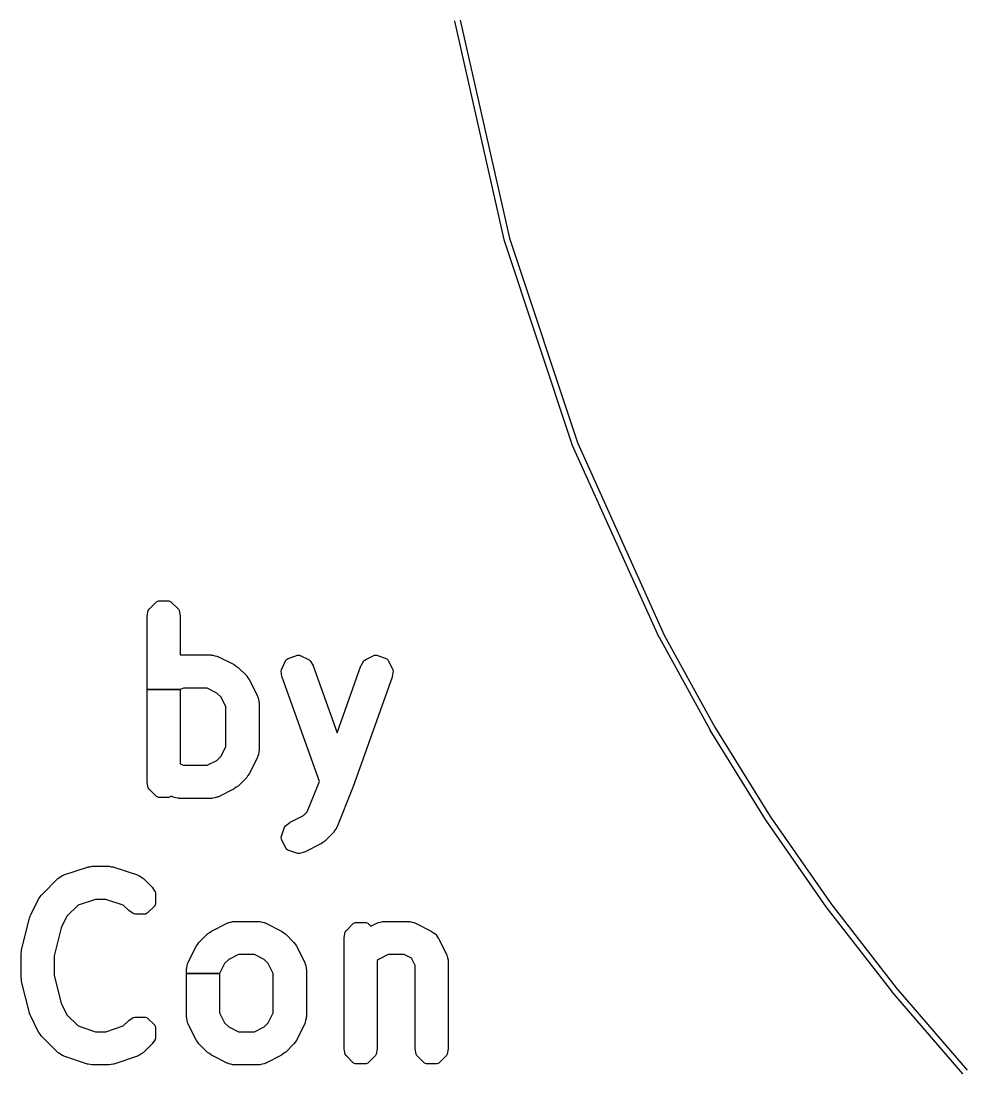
# Model space of a CAD drawing. Extents: x 127.9 to 152, y -99.3 to -77.5.
# Drawn here: x 144.589 to 146.296, y -87.274 to -85.366 of the extents above; entities that cross this region are included whole.
import ezdxf

# ---------------------------------------------------------------- set-up
doc = ezdxf.new("R2010")
doc.units = 0
doc.layers.add('BLACK', color=7, linetype='CONTINUOUS')

msp = doc.modelspace()

# ---------------------------------------------------------------- linework, layer by layer
at = {"layer": 'BLACK', "linetype": 'CONTINUOUS'}
for p, q in [((145.374868, -85.365693), (145.374861, -85.365452)), ((145.464039, -85.761403), (145.374868, -85.365693)), ((145.384675, -85.363725), (145.473739, -85.758959)), ((145.46414, -85.761631), (145.464039, -85.761403)), ((145.464172, -85.761882), (145.46414, -85.761631)), ((145.587647, -86.133171), (145.464172, -85.761882)), ((145.473739, -85.758959), (145.597056, -86.129773)), ((145.587775, -86.133396), (145.587647, -86.133171)), ((145.587834, -86.133649), (145.587775, -86.133396)), ((145.745441, -86.482941), (145.587834, -86.133649)), ((145.597056, -86.129773), (145.754476, -86.478652)), ((144.820547, -86.431616), (144.834077, -86.418086)), ((144.834077, -86.418086), (144.837613, -86.416622)), ((144.837613, -86.416622), (144.856747, -86.416622)), ((144.856747, -86.416622), (144.860283, -86.418086)), ((144.860283, -86.418086), (144.873813, -86.431616)), ((144.817276, -86.443744), (144.819179, -86.434177)), ((144.819179, -86.434177), (144.820547, -86.431616)), ((144.873813, -86.431616), (144.875181, -86.434177)), ((144.875181, -86.434177), (144.877084, -86.443744)), ((144.81718, -86.444719), (144.817276, -86.443744)), ((144.81718, -86.577546), (144.81718, -86.444719)), ((144.877084, -86.443744), (144.87718, -86.444719)), ((144.87718, -86.444719), (144.87718, -86.514719)), ((145.745557, -86.483104), (145.745441, -86.482941)), ((145.745617, -86.483292), (145.745557, -86.483104)), ((145.83745, -86.650473), (145.745617, -86.483292)), ((145.754476, -86.478652), (145.846155, -86.645549)), ((144.87718, -86.514719), (144.932894, -86.514719)), ((144.932894, -86.514719), (144.933868, -86.514815)), ((144.933868, -86.514815), (144.934763, -86.514992)), ((144.934763, -86.514992), (144.935986, -86.51496)), ((144.935986, -86.51496), (144.939668, -86.515968)), ((144.939668, -86.515968), (144.943437, -86.516718)), ((145.071578, -86.521476), (145.089597, -86.515041)), ((145.089597, -86.515041), (145.093419, -86.515231)), ((145.093419, -86.515231), (145.110712, -86.523422)), ((145.21222, -86.523422), (145.229513, -86.51523)), ((145.229513, -86.51523), (145.233336, -86.51504)), ((145.233336, -86.51504), (145.251355, -86.521476)), ((144.943437, -86.516718), (144.944518, -86.517295)), ((144.944518, -86.517295), (144.945395, -86.517536)), ((144.945395, -86.517536), (144.94631, -86.517886)), ((144.94631, -86.517886), (144.974882, -86.532172)), ((144.974882, -86.532172), (144.975712, -86.532694)), ((144.975712, -86.532694), (144.978739, -86.535043)), ((144.978739, -86.535043), (144.981922, -86.53717)), ((145.06055, -86.541338), (145.068741, -86.524045)), ((145.068741, -86.524045), (145.071578, -86.521476)), ((145.110712, -86.523422), (145.112862, -86.525373)), ((145.112862, -86.525373), (145.117872, -86.533743)), ((145.117872, -86.533743), (145.118291, -86.534629)), ((145.118291, -86.534629), (145.161466, -86.65552)), ((145.161466, -86.65552), (145.204643, -86.534628)), ((145.204643, -86.534628), (145.205062, -86.533742)), ((145.205062, -86.533742), (145.210071, -86.525373)), ((145.210071, -86.525373), (145.21222, -86.523422)), ((145.251355, -86.521476), (145.254192, -86.524045)), ((145.254192, -86.524045), (145.262383, -86.541337)), ((144.981922, -86.53717), (144.98268, -86.537792)), ((144.98268, -86.537792), (144.996965, -86.552078)), ((144.996965, -86.552078), (144.997586, -86.552835)), ((144.997586, -86.552835), (144.999708, -86.556011)), ((145.060123, -86.544208), (145.06055, -86.541338)), ((145.061548, -86.553857), (145.060123, -86.544208)), ((145.061785, -86.554809), (145.061548, -86.553857)), ((145.261385, -86.553857), (145.261148, -86.554809)), ((145.26281, -86.544207), (145.261385, -86.553857)), ((145.262383, -86.541337), (145.26281, -86.544207)), ((144.999708, -86.556011), (145.002063, -86.559045)), ((145.002063, -86.559045), (145.002585, -86.559875)), ((145.002585, -86.559875), (145.01687, -86.588446)), ((145.129394, -86.744118), (145.061785, -86.554809)), ((145.261148, -86.554809), (145.189719, -86.754809)), ((144.81718, -86.744719), (144.81718, -86.577546)), ((144.81718, -86.577546), (144.87718, -86.577546)), ((144.87718, -86.577546), (144.81718, -86.577546)), ((144.882834, -86.574719), (144.87718, -86.577546)), ((144.87718, -86.577546), (144.87718, -86.711892)), ((144.925812, -86.574719), (144.882834, -86.574719)), ((144.943693, -86.583659), (144.925812, -86.574719)), ((144.951096, -86.591061), (144.943693, -86.583659)), ((144.960037, -86.608943), (144.951096, -86.591061)), ((145.01687, -86.588446), (145.017221, -86.589363)), ((145.017221, -86.589363), (145.01746, -86.590238)), ((145.01746, -86.590238), (145.018038, -86.59132)), ((145.018038, -86.59132), (145.018785, -86.595079)), ((144.960037, -86.680493), (144.960037, -86.608943)), ((145.018785, -86.595079), (145.019796, -86.598769)), ((145.019796, -86.598769), (145.019762, -86.599986)), ((145.019762, -86.599986), (145.019941, -86.600884)), ((145.019941, -86.600884), (145.020037, -86.601862)), ((145.020037, -86.601862), (145.020037, -86.687576)), ((145.846155, -86.645549), (145.946522, -86.807495)), ((145.837534, -86.650573), (145.83745, -86.650473)), ((145.837582, -86.6507), (145.837534, -86.650573)), ((145.93809, -86.812872), (145.837582, -86.6507)), ((144.951096, -86.698374), (144.960037, -86.680493)), ((145.020037, -86.687576), (145.01994, -86.688554)), ((144.925812, -86.714719), (144.943692, -86.705779)), ((144.943692, -86.705779), (144.951096, -86.698374)), ((145.01687, -86.700992), (145.002585, -86.729564)), ((145.017221, -86.700074), (145.01687, -86.700992)), ((145.017461, -86.699195), (145.017221, -86.700074)), ((145.018038, -86.698117), (145.017461, -86.699195)), ((145.018783, -86.694363), (145.018038, -86.698117)), ((145.019796, -86.69067), (145.018783, -86.694363)), ((145.01994, -86.688554), (145.019762, -86.689444)), ((145.019762, -86.689444), (145.019796, -86.69067)), ((144.87718, -86.711892), (144.882834, -86.714719)), ((144.882834, -86.714719), (144.925812, -86.714719)), ((144.817276, -86.745694), (144.81718, -86.744719)), ((144.996965, -86.737361), (144.98268, -86.751647)), ((144.997587, -86.736603), (144.996965, -86.737361)), ((144.999714, -86.733417), (144.997587, -86.736603)), ((145.002062, -86.730394), (144.999714, -86.733417)), ((145.002585, -86.729564), (145.002062, -86.730394)), ((145.107327, -86.799288), (145.129394, -86.744118)), ((144.819179, -86.755261), (144.817276, -86.745694)), ((144.820547, -86.757822), (144.819179, -86.755261)), ((144.834077, -86.771352), (144.820547, -86.757822)), ((144.974882, -86.757267), (144.94631, -86.771552)), ((144.975712, -86.756745), (144.974882, -86.757267)), ((144.978738, -86.754395), (144.975712, -86.756745)), ((144.981921, -86.75227), (144.978738, -86.754395)), ((144.98268, -86.751647), (144.981921, -86.75227)), ((145.18932, -86.755861), (145.160749, -86.82729)), ((145.189477, -86.755319), (145.18932, -86.755861)), ((145.189719, -86.754809), (145.189477, -86.755319)), ((144.837613, -86.772816), (144.834077, -86.771352)), ((144.856748, -86.772816), (144.837613, -86.772816)), ((144.860283, -86.771351), (144.856748, -86.772816)), ((144.860833, -86.7708), (144.860283, -86.771351)), ((144.862336, -86.771552), (144.860833, -86.7708)), ((144.863253, -86.771903), (144.862336, -86.771552)), ((144.864128, -86.772142), (144.863253, -86.771903)), ((144.86521, -86.77272), (144.864128, -86.772142)), ((144.868969, -86.773467), (144.86521, -86.77272)), ((144.872659, -86.774478), (144.868969, -86.773467)), ((144.873876, -86.774444), (144.872659, -86.774478)), ((144.874774, -86.774623), (144.873876, -86.774444)), ((144.875752, -86.774719), (144.874774, -86.774623)), ((144.932894, -86.774719), (144.875752, -86.774719)), ((144.933872, -86.774622), (144.932894, -86.774719)), ((144.934762, -86.774444), (144.933872, -86.774622)), ((144.935988, -86.774478), (144.934762, -86.774444)), ((144.939681, -86.773465), (144.935988, -86.774478)), ((144.943435, -86.77272), (144.939681, -86.773465)), ((144.944513, -86.772143), (144.943435, -86.77272)), ((144.945392, -86.771903), (144.944513, -86.772143)), ((144.94631, -86.771552), (144.945392, -86.771903)), ((145.100837, -86.805777), (145.107327, -86.799288)), ((145.068086, -86.824389), (145.075792, -86.818408)), ((145.075792, -86.818408), (145.076622, -86.817886)), ((145.076622, -86.817886), (145.100837, -86.805777)), ((145.938181, -86.812969), (145.93809, -86.812872)), ((145.938234, -86.813091), (145.938181, -86.812969)), ((146.04807, -86.971147), (145.938234, -86.813091)), ((145.946522, -86.807495), (146.056199, -86.96532)), ((145.060358, -86.84491), (145.066409, -86.826758)), ((145.066409, -86.826758), (145.068086, -86.824389)), ((145.154108, -86.837361), (145.139823, -86.851647)), ((145.15474, -86.836588), (145.154108, -86.837361)), ((145.154818, -86.836469), (145.15474, -86.836588)), ((145.154978, -86.836336), (145.154818, -86.836469)), ((145.157574, -86.832346), (145.154978, -86.836336)), ((145.160149, -86.828493), (145.157574, -86.832346)), ((145.160208, -86.828297), (145.160149, -86.828493)), ((145.160293, -86.828168), (145.160208, -86.828297)), ((145.160749, -86.82729), (145.160293, -86.828168)), ((145.060629, -86.848727), (145.060358, -86.84491)), ((145.069186, -86.865841), (145.060629, -86.848727)), ((145.132025, -86.857267), (145.103454, -86.871552)), ((145.132855, -86.856744), (145.132025, -86.857267)), ((145.135869, -86.854403), (145.132855, -86.856744)), ((145.139064, -86.85227), (145.135869, -86.854403)), ((145.139823, -86.851647), (145.139064, -86.85227)), ((145.072077, -86.868348), (145.069186, -86.865841)), ((145.090229, -86.874399), (145.072077, -86.868348)), ((145.09313, -86.874478), (145.090229, -86.874399)), ((145.102538, -86.871902), (145.09313, -86.874478)), ((145.103454, -86.871552), (145.102538, -86.871902)), ((144.713883, -86.898543), (144.717634, -86.897798)), ((144.717634, -86.897798), (144.718608, -86.897702)), ((144.718608, -86.897702), (144.74718, -86.897702)), ((144.74718, -86.897702), (144.748155, -86.897798)), ((144.748155, -86.897798), (144.751906, -86.898543)), ((144.656894, -86.918759), (144.660206, -86.916869)), ((144.660206, -86.916869), (144.663405, -86.914733)), ((144.663405, -86.914733), (144.664579, -86.914377)), ((144.664579, -86.914377), (144.665369, -86.913927)), ((144.665369, -86.913927), (144.666264, -86.913528)), ((144.666264, -86.913528), (144.709121, -86.899242)), ((144.709121, -86.899242), (144.710076, -86.899024)), ((144.710076, -86.899024), (144.713883, -86.898543)), ((144.751906, -86.898543), (144.755712, -86.899024)), ((144.755712, -86.899024), (144.756667, -86.899242)), ((144.756667, -86.899242), (144.799524, -86.913528)), ((144.799524, -86.913528), (144.800419, -86.913927)), ((144.800419, -86.913927), (144.80121, -86.914377)), ((144.80121, -86.914377), (144.802382, -86.914733)), ((144.802382, -86.914733), (144.80557, -86.916862)), ((144.80557, -86.916862), (144.808894, -86.918758)), ((144.625967, -86.949345), (144.654538, -86.920775)), ((144.654538, -86.920775), (144.655291, -86.920156)), ((144.655291, -86.920156), (144.656052, -86.919646)), ((144.656052, -86.919646), (144.656894, -86.918759)), ((144.808894, -86.918758), (144.809733, -86.919645)), ((144.809733, -86.919645), (144.810493, -86.920153)), ((144.810493, -86.920153), (144.811251, -86.920775)), ((144.811251, -86.920775), (144.825536, -86.935061)), ((144.825536, -86.935061), (144.826157, -86.935818)), ((144.826157, -86.935818), (144.831577, -86.943929)), ((144.620869, -86.956314), (144.623213, -86.953292)), ((144.623213, -86.953292), (144.625345, -86.950103)), ((144.625345, -86.950103), (144.625967, -86.949345)), ((144.831577, -86.943929), (144.83242, -86.946707)), ((144.83242, -86.946707), (144.83242, -86.965841)), ((144.606061, -86.985715), (144.620347, -86.957143)), ((144.620347, -86.957143), (144.620869, -86.956314)), ((144.691956, -86.968207), (144.671834, -86.98833)), ((144.723475, -86.957702), (144.691956, -86.968207)), ((144.742313, -86.957702), (144.723475, -86.957702)), ((144.773829, -86.968207), (144.742313, -86.957702)), ((144.78311, -86.977487), (144.773829, -86.968207)), ((144.830956, -86.969377), (144.817426, -86.982907)), ((144.83242, -86.965841), (144.830956, -86.969377)), ((146.048164, -86.971238), (146.04807, -86.971147)), ((146.048224, -86.971357), (146.048164, -86.971238)), ((146.166836, -87.124345), (146.048224, -86.971357)), ((146.056199, -86.96532), (146.174655, -87.118109)), ((144.589503, -87.048998), (144.60379, -86.991854)), ((144.60379, -86.991854), (144.604119, -86.990933)), ((144.604119, -86.990933), (144.605102, -86.988849)), ((144.605102, -86.988849), (144.605711, -86.986629)), ((144.605711, -86.986629), (144.606061, -86.985715)), ((144.671834, -86.98833), (144.6612, -87.009597)), ((144.783867, -86.978108), (144.78311, -86.977487)), ((144.791978, -86.983528), (144.783867, -86.978108)), ((144.794756, -86.984371), (144.791978, -86.983528)), ((144.81389, -86.984371), (144.794756, -86.984371)), ((144.817426, -86.982907), (144.81389, -86.984371)), ((144.6612, -87.009597), (144.648608, -87.059969)), ((144.933763, -87.015155), (144.962335, -87.000869)), ((144.962335, -87.000869), (144.963249, -87.000519)), ((144.963249, -87.000519), (144.964126, -87.000278)), ((144.964126, -87.000278), (144.965208, -86.999701)), ((144.965208, -86.999701), (144.968961, -86.998954)), ((144.968961, -86.998954), (144.972659, -86.997942)), ((144.972659, -86.997942), (144.973881, -86.997975)), ((144.973881, -86.997975), (144.974777, -86.997798)), ((144.974777, -86.997798), (144.975751, -86.997702)), ((144.975751, -86.997702), (145.018608, -86.997702)), ((145.018608, -86.997702), (145.019582, -86.997798)), ((145.019582, -86.997798), (145.020477, -86.997975)), ((145.020477, -86.997975), (145.0217, -86.997943)), ((145.0217, -86.997943), (145.025382, -86.998951)), ((145.025382, -86.998951), (145.029151, -86.999701)), ((145.029151, -86.999701), (145.030232, -87.000278)), ((145.030232, -87.000278), (145.031109, -87.000519)), ((145.031109, -87.000519), (145.032024, -87.000869)), ((145.032024, -87.000869), (145.060596, -87.015155)), ((145.17769, -87.014599), (145.19122, -87.001069)), ((145.19122, -87.001069), (145.194756, -86.999605)), ((145.194756, -86.999605), (145.21389, -86.999605)), ((145.21389, -86.999605), (145.217426, -87.001069)), ((145.217426, -87.001069), (145.222738, -87.006381)), ((145.222738, -87.006381), (145.233764, -87.000869)), ((145.233764, -87.000869), (145.234678, -87.000519)), ((145.234678, -87.000519), (145.235555, -87.000278)), ((145.235555, -87.000278), (145.236637, -86.999701)), ((145.236637, -86.999701), (145.24039, -86.998954)), ((145.24039, -86.998954), (145.244088, -86.997942)), ((145.244088, -86.997942), (145.24531, -86.997975)), ((145.24531, -86.997975), (145.246206, -86.997798)), ((145.246206, -86.997798), (145.24718, -86.997702)), ((145.24718, -86.997702), (145.290037, -86.997702)), ((145.290037, -86.997702), (145.291011, -86.997798)), ((145.291011, -86.997798), (145.291906, -86.997975)), ((145.291906, -86.997975), (145.293129, -86.997943)), ((145.293129, -86.997943), (145.296811, -86.998951)), ((145.296811, -86.998951), (145.30058, -86.999701)), ((145.30058, -86.999701), (145.301661, -87.000278)), ((145.301661, -87.000278), (145.302538, -87.000519)), ((145.302538, -87.000519), (145.303453, -87.000869)), ((145.303453, -87.000869), (145.332025, -87.015155)), ((144.911681, -87.03506), (144.925967, -87.020775)), ((144.925967, -87.020775), (144.926724, -87.020154)), ((144.926724, -87.020154), (144.929901, -87.01803)), ((144.929901, -87.01803), (144.932934, -87.015677)), ((144.932934, -87.015677), (144.933763, -87.015155)), ((145.060596, -87.015155), (145.061426, -87.015677)), ((145.061426, -87.015677), (145.064453, -87.018026)), ((145.064453, -87.018026), (145.067636, -87.020153)), ((145.067636, -87.020153), (145.068394, -87.020775)), ((145.068394, -87.020775), (145.082679, -87.035061)), ((145.174323, -87.027702), (145.174419, -87.026727)), ((145.174323, -87.227702), (145.174323, -87.027702)), ((145.174419, -87.026727), (145.176322, -87.01716)), ((145.176322, -87.01716), (145.17769, -87.014599)), ((145.332025, -87.015155), (145.332855, -87.015677)), ((145.332855, -87.015677), (145.336113, -87.018205)), ((145.336113, -87.018205), (145.33657, -87.018358)), ((145.33657, -87.018358), (145.338938, -87.020035)), ((145.338938, -87.020035), (145.339649, -87.020951)), ((145.339649, -87.020951), (145.340561, -87.021659)), ((145.340561, -87.021659), (145.342239, -87.024029)), ((145.342239, -87.024029), (145.342389, -87.024481)), ((145.342389, -87.024481), (145.34492, -87.027741)), ((145.34492, -87.027741), (145.345442, -87.028571)), ((145.345442, -87.028571), (145.359728, -87.057143)), ((144.589229, -87.052658), (144.58936, -87.049968)), ((144.58936, -87.049968), (144.589503, -87.048998)), ((144.891775, -87.071428), (144.906062, -87.042857)), ((144.906062, -87.042857), (144.906584, -87.042028)), ((144.906584, -87.042028), (144.908928, -87.039006)), ((144.908928, -87.039006), (144.911059, -87.035818)), ((144.911059, -87.035818), (144.911681, -87.03506)), ((145.082679, -87.035061), (145.0833, -87.035818)), ((145.0833, -87.035818), (145.085422, -87.038994)), ((145.085422, -87.038994), (145.087777, -87.042028)), ((145.087777, -87.042028), (145.088299, -87.042858)), ((145.088299, -87.042858), (145.102584, -87.071429)), ((144.588608, -87.056274), (144.588704, -87.055299)), ((144.588608, -87.099131), (144.588608, -87.056274)), ((144.588704, -87.055299), (144.589229, -87.052658)), ((144.648608, -87.059969), (144.648608, -87.095434)), ((144.964949, -87.066643), (144.957549, -87.074044)), ((144.982833, -87.057702), (144.964949, -87.066643)), ((145.011526, -87.057702), (144.982833, -87.057702)), ((145.029407, -87.066642), (145.011526, -87.057702)), ((145.03681, -87.074044), (145.029407, -87.066642)), ((145.236378, -87.066643), (145.234323, -87.068699)), ((145.234323, -87.068699), (145.234323, -87.227702)), ((145.254262, -87.057702), (145.236378, -87.066643)), ((145.282955, -87.057702), (145.254262, -87.057702)), ((145.296247, -87.064347), (145.282955, -87.057702)), ((145.302895, -87.07764), (145.296247, -87.064347)), ((145.359728, -87.057143), (145.360079, -87.05806)), ((145.360079, -87.05806), (145.360318, -87.058935)), ((145.360318, -87.058935), (145.360896, -87.060017)), ((145.360896, -87.060017), (145.361643, -87.063776)), ((145.361643, -87.063776), (145.362654, -87.067466)), ((145.362654, -87.067466), (145.36262, -87.068683)), ((145.36262, -87.068683), (145.362799, -87.069581)), ((145.362799, -87.069581), (145.362895, -87.070559)), ((144.888608, -87.084845), (144.888704, -87.083871)), ((144.888608, -87.091927), (144.888608, -87.084845)), ((144.888704, -87.083871), (144.888881, -87.082977)), ((144.888848, -87.081753), (144.889858, -87.078058)), ((144.888881, -87.082977), (144.888848, -87.081753)), ((144.889858, -87.078058), (144.890607, -87.074301)), ((144.890607, -87.074301), (144.891182, -87.073223)), ((144.891182, -87.073223), (144.891425, -87.07234)), ((144.891425, -87.07234), (144.891775, -87.071428)), ((144.957549, -87.074044), (144.948608, -87.091927)), ((145.045751, -87.091926), (145.03681, -87.074044)), ((145.102584, -87.071429), (145.102935, -87.072346)), ((145.102935, -87.072346), (145.103174, -87.073221)), ((145.103174, -87.073221), (145.103752, -87.074303)), ((145.103752, -87.074303), (145.104499, -87.078062)), ((145.104499, -87.078062), (145.10551, -87.081752)), ((145.10551, -87.081752), (145.105476, -87.082969)), ((145.105476, -87.082969), (145.105655, -87.083867)), ((145.105655, -87.083867), (145.105751, -87.084845)), ((145.105751, -87.084845), (145.105751, -87.170559)), ((145.302895, -87.227702), (145.302895, -87.07764)), ((145.362895, -87.070559), (145.362895, -87.227702)), ((144.588704, -87.100107), (144.588608, -87.099131)), ((144.589229, -87.102746), (144.588704, -87.100107)), ((144.58936, -87.105437), (144.589229, -87.102746)), ((144.589503, -87.106407), (144.58936, -87.105437)), ((144.60379, -87.163551), (144.589503, -87.106407)), ((144.648608, -87.095434), (144.661199, -87.145802)), ((144.888608, -87.170559), (144.888608, -87.091927)), ((144.888608, -87.091927), (144.948608, -87.091927)), ((144.948608, -87.091927), (144.888608, -87.091927)), ((144.948608, -87.091927), (144.948608, -87.163477)), ((145.045751, -87.163476), (145.045751, -87.091926)), ((146.166934, -87.12443), (146.166836, -87.124345)), ((146.167, -87.124546), (146.166934, -87.12443)), ((146.295846, -87.274078), (146.167, -87.124546)), ((146.174655, -87.118109), (146.303343, -87.26746)), ((144.661199, -87.145802), (144.671834, -87.167072)), ((144.60412, -87.164473), (144.60379, -87.163551)), ((144.6051, -87.16655), (144.60412, -87.164473)), ((144.948608, -87.163477), (144.957548, -87.181358)), ((145.03681, -87.181357), (145.045751, -87.163476)), ((144.605711, -87.168777), (144.6051, -87.16655)), ((144.606061, -87.169691), (144.605711, -87.168777)), ((144.620348, -87.198262), (144.606061, -87.169691)), ((144.671834, -87.167072), (144.691959, -87.187197)), ((144.773829, -87.187196), (144.78311, -87.177918)), ((144.78311, -87.177918), (144.783867, -87.177297)), ((144.783867, -87.177297), (144.791978, -87.171877)), ((144.791978, -87.171877), (144.794756, -87.171034)), ((144.794756, -87.171034), (144.81389, -87.171034)), ((144.81389, -87.171034), (144.817426, -87.172498)), ((144.817426, -87.172498), (144.830956, -87.186028)), ((144.888704, -87.171533), (144.888608, -87.170559)), ((144.888881, -87.172428), (144.888704, -87.171533)), ((144.888849, -87.173651), (144.888881, -87.172428)), ((144.889857, -87.177333), (144.888849, -87.173651)), ((144.890607, -87.181102), (144.889857, -87.177333)), ((144.891184, -87.182183), (144.890607, -87.181102)), ((144.891425, -87.18306), (144.891184, -87.182183)), ((144.891775, -87.183975), (144.891425, -87.18306)), ((144.906061, -87.212547), (144.891775, -87.183975)), ((144.957548, -87.181358), (144.96495, -87.188761)), ((145.029406, -87.188762), (145.03681, -87.181357)), ((145.102584, -87.183975), (145.088299, -87.212547)), ((145.102935, -87.183057), (145.102584, -87.183975)), ((145.103175, -87.182178), (145.102935, -87.183057)), ((145.103752, -87.1811), (145.103175, -87.182178)), ((145.104497, -87.177346), (145.103752, -87.1811)), ((145.10551, -87.173653), (145.104497, -87.177346)), ((145.105654, -87.171537), (145.105476, -87.172427)), ((145.105476, -87.172427), (145.10551, -87.173653)), ((145.105751, -87.170559), (145.105654, -87.171537)), ((144.62087, -87.199091), (144.620348, -87.198262)), ((144.623217, -87.202115), (144.62087, -87.199091)), ((144.625345, -87.2053), (144.623217, -87.202115)), ((144.691959, -87.187197), (144.723474, -87.197702)), ((144.723474, -87.197702), (144.742314, -87.197702)), ((144.742314, -87.197702), (144.773829, -87.187196)), ((144.830956, -87.186028), (144.83242, -87.189564)), ((144.83242, -87.189564), (144.83242, -87.208698)), ((144.96495, -87.188761), (144.982833, -87.197702)), ((144.982833, -87.197702), (145.011526, -87.197702)), ((145.011526, -87.197702), (145.029406, -87.188762)), ((144.625966, -87.206057), (144.625345, -87.2053)), ((144.654537, -87.234629), (144.625966, -87.206057)), ((144.825536, -87.220344), (144.811251, -87.23463)), ((144.826157, -87.219587), (144.825536, -87.220344)), ((144.831577, -87.211476), (144.826157, -87.219587)), ((144.83242, -87.208698), (144.831577, -87.211476)), ((144.906583, -87.213377), (144.906061, -87.212547)), ((144.908932, -87.216404), (144.906583, -87.213377)), ((144.911059, -87.219587), (144.908932, -87.216404)), ((144.911681, -87.220345), (144.911059, -87.219587)), ((144.925967, -87.23463), (144.911681, -87.220345)), ((145.082679, -87.220344), (145.068394, -87.23463)), ((145.083301, -87.219586), (145.082679, -87.220344)), ((145.085428, -87.2164), (145.083301, -87.219586)), ((145.087776, -87.213377), (145.085428, -87.2164)), ((145.088299, -87.212547), (145.087776, -87.213377)), ((144.655295, -87.235251), (144.654537, -87.234629)), ((144.656047, -87.235754), (144.655295, -87.235251)), ((144.656896, -87.236649), (144.656047, -87.235754)), ((144.660222, -87.238544), (144.656896, -87.236649)), ((144.663404, -87.240671), (144.660222, -87.238544)), ((144.664579, -87.241027), (144.663404, -87.240671)), ((144.66537, -87.241478), (144.664579, -87.241027)), ((144.80121, -87.241026), (144.800418, -87.241478)), ((144.802382, -87.240671), (144.80121, -87.241026)), ((144.805558, -87.238548), (144.802382, -87.240671)), ((144.808892, -87.236649), (144.805558, -87.238548)), ((144.809734, -87.235758), (144.808892, -87.236649)), ((144.810489, -87.235255), (144.809734, -87.235758)), ((144.811251, -87.23463), (144.810489, -87.235255)), ((144.926724, -87.235251), (144.925967, -87.23463)), ((144.9299, -87.237373), (144.926724, -87.235251)), ((144.932934, -87.239728), (144.9299, -87.237373)), ((144.933764, -87.24025), (144.932934, -87.239728)), ((144.962335, -87.254535), (144.933764, -87.24025)), ((145.060596, -87.24025), (145.032024, -87.254535)), ((145.061426, -87.239728), (145.060596, -87.24025)), ((145.064452, -87.237378), (145.061426, -87.239728)), ((145.067635, -87.235253), (145.064452, -87.237378)), ((145.068394, -87.23463), (145.067635, -87.235253)), ((145.174419, -87.228677), (145.174323, -87.227702)), ((145.176322, -87.238244), (145.174419, -87.228677)), ((145.17769, -87.240805), (145.176322, -87.238244)), ((145.19122, -87.254335), (145.17769, -87.240805)), ((145.230956, -87.240805), (145.217426, -87.254335)), ((145.232324, -87.238244), (145.230956, -87.240805)), ((145.234227, -87.228677), (145.232324, -87.238244)), ((145.234323, -87.227702), (145.234227, -87.228677)), ((145.302991, -87.228677), (145.302895, -87.227702)), ((145.304894, -87.238244), (145.302991, -87.228677)), ((145.306262, -87.240805), (145.304894, -87.238244)), ((145.319792, -87.254335), (145.306262, -87.240805)), ((145.359528, -87.240805), (145.345998, -87.254335)), ((145.360896, -87.238244), (145.359528, -87.240805)), ((145.362799, -87.228677), (145.360896, -87.238244)), ((145.362895, -87.227702), (145.362799, -87.228677)), ((144.666265, -87.241877), (144.66537, -87.241478)), ((144.709122, -87.256162), (144.666265, -87.241877)), ((144.710079, -87.25638), (144.709122, -87.256162)), ((144.71387, -87.256857), (144.710079, -87.25638)), ((144.717631, -87.257606), (144.71387, -87.256857)), ((144.718608, -87.257702), (144.717631, -87.257606)), ((144.74718, -87.257702), (144.718608, -87.257702)), ((144.748157, -87.257606), (144.74718, -87.257702)), ((144.751916, -87.256857), (144.748157, -87.257606)), ((144.755709, -87.25638), (144.751916, -87.256857)), ((144.756666, -87.256162), (144.755709, -87.25638)), ((144.799523, -87.241877), (144.756666, -87.256162)), ((144.800418, -87.241478), (144.799523, -87.241877)), ((144.963252, -87.254886), (144.962335, -87.254535)), ((144.964127, -87.255125), (144.963252, -87.254886)), ((144.965209, -87.255703), (144.964127, -87.255125)), ((144.968968, -87.25645), (144.965209, -87.255703)), ((144.972658, -87.257461), (144.968968, -87.25645)), ((144.973875, -87.257427), (144.972658, -87.257461)), ((144.974773, -87.257606), (144.973875, -87.257427)), ((144.975751, -87.257702), (144.974773, -87.257606)), ((145.018608, -87.257702), (144.975751, -87.257702)), ((145.019586, -87.257605), (145.018608, -87.257702)), ((145.020476, -87.257427), (145.019586, -87.257605)), ((145.021702, -87.257461), (145.020476, -87.257427)), ((145.025395, -87.256448), (145.021702, -87.257461)), ((145.029149, -87.255703), (145.025395, -87.256448)), ((145.030227, -87.255126), (145.029149, -87.255703)), ((145.031106, -87.254886), (145.030227, -87.255126)), ((145.032024, -87.254535), (145.031106, -87.254886)), ((145.194756, -87.255799), (145.19122, -87.254335)), ((145.21389, -87.255799), (145.194756, -87.255799)), ((145.217426, -87.254335), (145.21389, -87.255799)), ((145.323328, -87.255799), (145.319792, -87.254335)), ((145.342462, -87.255799), (145.323328, -87.255799)), ((145.345998, -87.254335), (145.342462, -87.255799)), ((146.295947, -87.274157), (146.295846, -87.274078))]:
    msp.add_line(p, q, dxfattribs=at)

doc.saveas('drawing.dxf')
